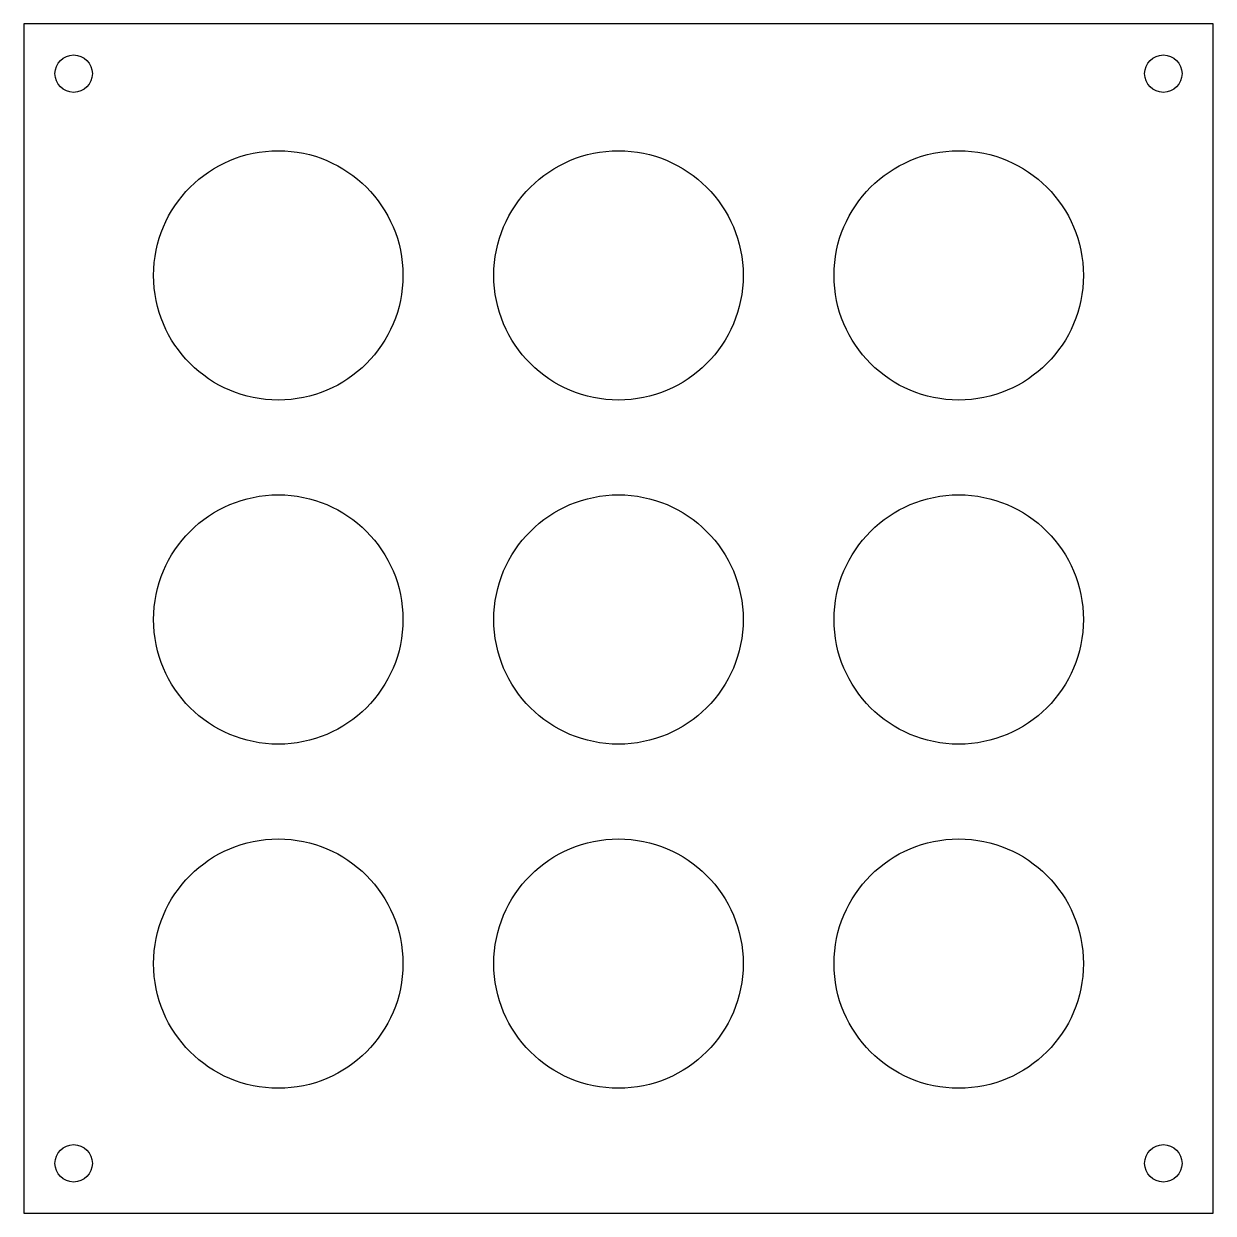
# Model space of a CAD drawing. Header units: millimetres. Extents: x 2773.3 to 2868.7, y 1718 to 1813.4.
import ezdxf

# ---------------------------------------------------------------- set-up
doc = ezdxf.new("R2010")
doc.units = ezdxf.units.MM

msp = doc.modelspace()

# ---------------------------------------------------------------- linework, layer by layer
msp.add_lwpolyline([(2799.307, 1717.973), (2799.307, 1717.973), (2829.307, 1717.973), (2829.307, 1717.973), (2868.707, 1717.973), (2868.707, 1813.373), (2773.307, 1813.373), (2773.307, 1717.973)], close=True)
for centre, radius in [((2777.307, 1809.373), 1.5), ((2864.707, 1809.373), 1.5), ((2793.718, 1793.192), 10), ((2821.007, 1793.192), 10), ((2848.296, 1793.192), 10), ((2793.718, 1765.592), 10), ((2821.007, 1765.592), 10), ((2848.296, 1765.592), 10), ((2793.718, 1737.992), 10), ((2821.007, 1737.992), 10), ((2848.296, 1737.992), 10), ((2777.307, 1721.973), 1.5), ((2864.707, 1721.973), 1.5)]:
    msp.add_circle(centre, radius)

doc.saveas('drawing.dxf')
